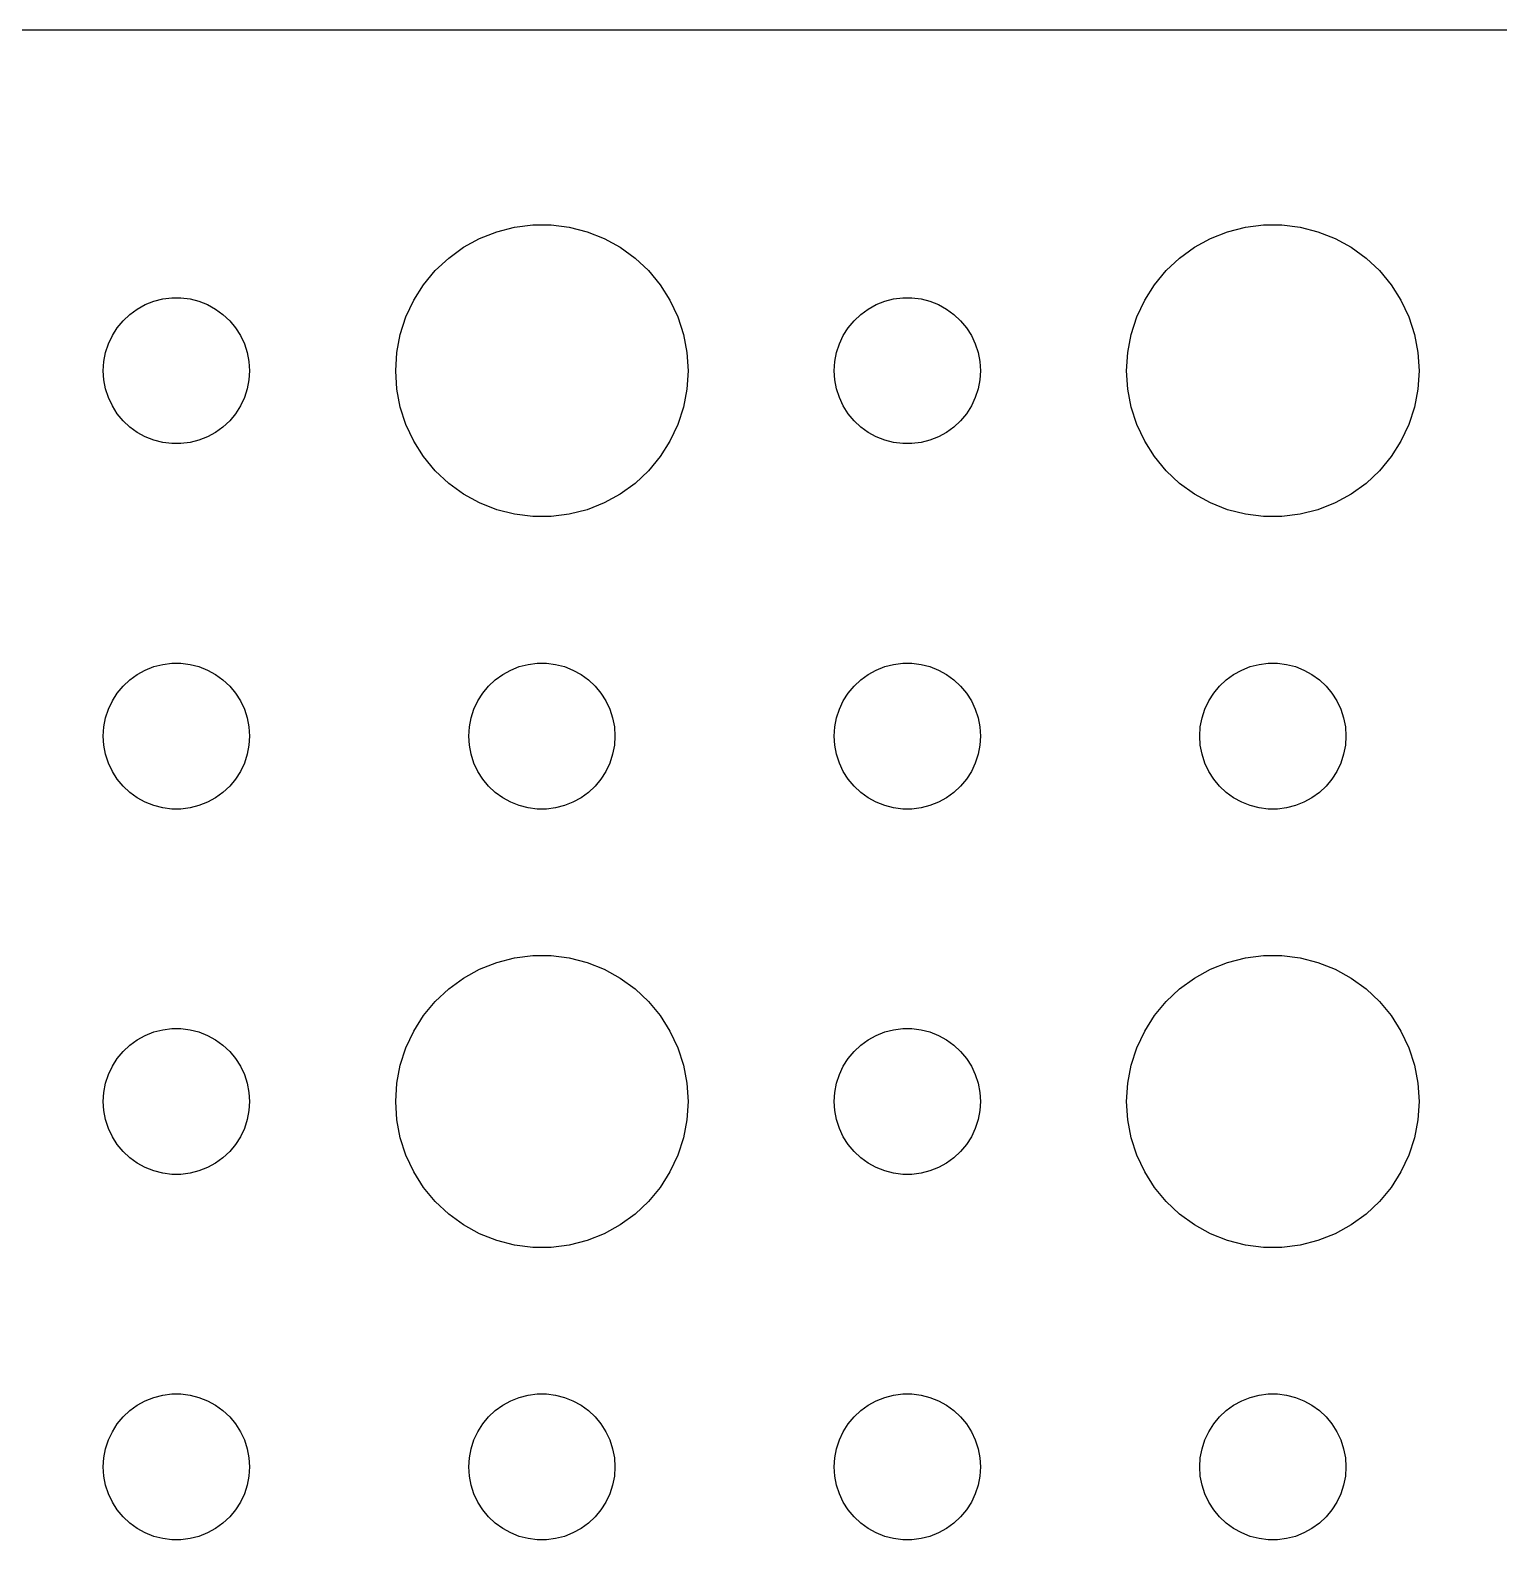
# Model space of a CAD drawing. Header units: metres. Extents: x -120 to 120, y -119 to 119.
# Drawn here: x -3 to 27.14, y 88.5 to 119.49 of the extents above; entities that cross this region are included whole.
import ezdxf

# ---------------------------------------------------------------- set-up
doc = ezdxf.new("R2010")
doc.units = ezdxf.units.M

msp = doc.modelspace()

# ---------------------------------------------------------------- linework, layer by layer
for p, q in [((114.814, 119.49), (-114.814, 119.49)), ((6.22266, 115.214), (6.57294, 115.353)), ((6.57294, 115.353), (6.93785, 115.447)), ((6.93785, 115.447), (7.31161, 115.494)), ((7.31161, 115.494), (7.68837, 115.494)), ((7.68837, 115.494), (8.06213, 115.447)), ((8.06213, 115.447), (8.42705, 115.353)), ((8.42705, 115.353), (8.77733, 115.214)), ((21.2227, 115.214), (21.5729, 115.353)), ((21.5729, 115.353), (21.9379, 115.447)), ((21.9379, 115.447), (22.3116, 115.494)), ((22.3116, 115.494), (22.6884, 115.494)), ((22.6884, 115.494), (23.0621, 115.447)), ((23.0621, 115.447), (23.427, 115.353)), ((23.427, 115.353), (23.7773, 115.214)), ((5.58772, 114.812), (5.89252, 115.033)), ((5.89252, 115.033), (6.22266, 115.214)), ((8.77733, 115.214), (9.10747, 115.033)), ((9.10747, 115.033), (9.41226, 114.812)), ((20.5877, 114.812), (20.8925, 115.033)), ((20.8925, 115.033), (21.2227, 115.214)), ((23.7773, 115.214), (24.1075, 115.033)), ((24.1075, 115.033), (24.4123, 114.812)), ((5.31308, 114.554), (5.58772, 114.812)), ((9.41226, 114.812), (9.6869, 114.554)), ((20.3131, 114.554), (20.5877, 114.812)), ((24.4123, 114.812), (24.6869, 114.554)), ((5.07294, 114.263), (5.31308, 114.554)), ((9.6869, 114.554), (9.92705, 114.263)), ((20.0729, 114.263), (20.3131, 114.554)), ((24.6869, 114.554), (24.927, 114.263)), ((4.87108, 113.945), (5.07294, 114.263)), ((9.92705, 114.263), (10.1289, 113.945)), ((19.8711, 113.945), (20.0729, 114.263)), ((24.927, 114.263), (25.1289, 113.945)), ((-0.95613, 113.656), (-0.80373, 113.766)), ((-0.80373, 113.766), (-0.63866, 113.857)), ((-0.63866, 113.857), (-0.46352, 113.927)), ((-0.46352, 113.927), (-0.28107, 113.973)), ((-0.28107, 113.973), (-0.09418, 113.997)), ((-0.09418, 113.997), (0.09418, 113.997)), ((0.09418, 113.997), (0.28107, 113.973)), ((0.28107, 113.973), (0.46352, 113.927)), ((0.46352, 113.927), (0.63866, 113.857)), ((0.63866, 113.857), (0.80373, 113.766)), ((0.80373, 113.766), (0.95613, 113.656)), ((4.71066, 113.604), (4.87108, 113.945)), ((10.1289, 113.945), (10.2893, 113.604)), ((14.0439, 113.656), (14.1963, 113.766)), ((14.1963, 113.766), (14.3613, 113.857)), ((14.3613, 113.857), (14.5365, 113.927)), ((14.5365, 113.927), (14.7189, 113.973)), ((14.7189, 113.973), (14.9058, 113.997)), ((14.9058, 113.997), (15.0942, 113.997)), ((15.0942, 113.997), (15.2811, 113.973)), ((15.2811, 113.973), (15.4635, 113.927)), ((15.4635, 113.927), (15.6387, 113.857)), ((15.6387, 113.857), (15.8037, 113.766)), ((15.8037, 113.766), (15.9561, 113.656)), ((19.7107, 113.604), (19.8711, 113.945)), ((25.1289, 113.945), (25.2893, 113.604)), ((-1.21352, 113.382), (-1.09344, 113.527)), ((-1.09344, 113.527), (-0.95613, 113.656)), ((0.95613, 113.656), (1.09344, 113.527)), ((1.09344, 113.527), (1.21352, 113.382)), ((4.59424, 113.246), (4.71066, 113.604)), ((10.2893, 113.604), (10.4057, 113.246)), ((13.7865, 113.382), (13.9065, 113.527)), ((13.9065, 113.527), (14.0439, 113.656)), ((15.9561, 113.656), (16.0934, 113.527)), ((16.0934, 113.527), (16.2135, 113.382)), ((19.5942, 113.246), (19.7107, 113.604)), ((25.2893, 113.604), (25.4057, 113.246)), ((-1.39465, 113.052), (-1.31445, 113.223)), ((-1.31445, 113.223), (-1.21352, 113.382)), ((1.21352, 113.382), (1.31445, 113.223)), ((1.31445, 113.223), (1.39465, 113.052)), ((4.52365, 112.876), (4.59424, 113.246)), ((10.4057, 113.246), (10.4763, 112.876)), ((13.6053, 113.052), (13.6855, 113.223)), ((13.6855, 113.223), (13.7865, 113.382)), ((16.2135, 113.382), (16.3145, 113.223)), ((16.3145, 113.223), (16.3947, 113.052)), ((19.5237, 112.876), (19.5942, 113.246)), ((25.4057, 113.246), (25.4763, 112.876)), ((-1.48816, 112.688), (-1.45287, 112.873)), ((-1.45287, 112.873), (-1.39465, 113.052)), ((1.39465, 113.052), (1.45287, 112.873)), ((1.45287, 112.873), (1.48816, 112.688)), ((4.5, 112.5), (4.52365, 112.876)), ((10.4763, 112.876), (10.5, 112.5)), ((13.5118, 112.688), (13.5471, 112.873)), ((13.5471, 112.873), (13.6053, 113.052)), ((16.3947, 113.052), (16.4529, 112.873)), ((16.4529, 112.873), (16.4882, 112.688)), ((19.5, 112.5), (19.5237, 112.876)), ((25.4763, 112.876), (25.5, 112.5)), ((-1.5, 112.5), (-1.48816, 112.688)), ((-1.48816, 112.312), (-1.5, 112.5)), ((1.48816, 112.688), (1.5, 112.5)), ((1.5, 112.5), (1.48816, 112.312)), ((4.52365, 112.124), (4.5, 112.5)), ((10.5, 112.5), (10.4763, 112.124)), ((13.5, 112.5), (13.5118, 112.688)), ((13.5118, 112.312), (13.5, 112.5)), ((16.4882, 112.688), (16.5, 112.5)), ((16.5, 112.5), (16.4882, 112.312)), ((19.5237, 112.124), (19.5, 112.5)), ((25.5, 112.5), (25.4763, 112.124)), ((-1.45287, 112.127), (-1.48816, 112.312)), ((1.48816, 112.312), (1.45287, 112.127)), ((13.5471, 112.127), (13.5118, 112.312)), ((16.4882, 112.312), (16.4529, 112.127)), ((-1.39465, 111.948), (-1.45287, 112.127)), ((-1.31445, 111.777), (-1.39465, 111.948)), ((1.39465, 111.948), (1.31445, 111.777)), ((1.45287, 112.127), (1.39465, 111.948)), ((4.59424, 111.754), (4.52365, 112.124)), ((10.4763, 112.124), (10.4057, 111.754)), ((13.6053, 111.948), (13.5471, 112.127)), ((13.6855, 111.777), (13.6053, 111.948)), ((16.3947, 111.948), (16.3145, 111.777)), ((16.4529, 112.127), (16.3947, 111.948)), ((19.5942, 111.754), (19.5237, 112.124)), ((25.4763, 112.124), (25.4057, 111.754)), ((-1.21352, 111.618), (-1.31445, 111.777)), ((-1.09344, 111.473), (-1.21352, 111.618)), ((1.21352, 111.618), (1.09344, 111.473)), ((1.31445, 111.777), (1.21352, 111.618)), ((4.71066, 111.396), (4.59424, 111.754)), ((10.4057, 111.754), (10.2893, 111.396)), ((13.7865, 111.618), (13.6855, 111.777)), ((13.9065, 111.473), (13.7865, 111.618)), ((16.2135, 111.618), (16.0934, 111.473)), ((16.3145, 111.777), (16.2135, 111.618)), ((19.7107, 111.396), (19.5942, 111.754)), ((25.4057, 111.754), (25.2893, 111.396)), ((-0.95613, 111.344), (-1.09344, 111.473)), ((-0.80373, 111.234), (-0.95613, 111.344)), ((0.95613, 111.344), (0.80373, 111.234)), ((1.09344, 111.473), (0.95613, 111.344)), ((4.87108, 111.055), (4.71066, 111.396)), ((10.2893, 111.396), (10.1289, 111.055)), ((14.0439, 111.344), (13.9065, 111.473)), ((14.1963, 111.234), (14.0439, 111.344)), ((15.9561, 111.344), (15.8037, 111.234)), ((16.0934, 111.473), (15.9561, 111.344)), ((19.8711, 111.055), (19.7107, 111.396)), ((25.2893, 111.396), (25.1289, 111.055)), ((-0.63866, 111.143), (-0.80373, 111.234)), ((-0.46352, 111.073), (-0.63866, 111.143)), ((-0.28107, 111.027), (-0.46352, 111.073)), ((-0.09418, 111.003), (-0.28107, 111.027)), ((0.09418, 111.003), (-0.09418, 111.003)), ((0.28107, 111.027), (0.09418, 111.003)), ((0.46352, 111.073), (0.28107, 111.027)), ((0.63866, 111.143), (0.46352, 111.073)), ((0.80373, 111.234), (0.63866, 111.143)), ((5.07294, 110.737), (4.87108, 111.055)), ((10.1289, 111.055), (9.92705, 110.737)), ((14.3613, 111.143), (14.1963, 111.234)), ((14.5365, 111.073), (14.3613, 111.143)), ((14.7189, 111.027), (14.5365, 111.073)), ((14.9058, 111.003), (14.7189, 111.027)), ((15.0942, 111.003), (14.9058, 111.003)), ((15.2811, 111.027), (15.0942, 111.003)), ((15.4635, 111.073), (15.2811, 111.027)), ((15.6387, 111.143), (15.4635, 111.073)), ((15.8037, 111.234), (15.6387, 111.143)), ((20.0729, 110.737), (19.8711, 111.055)), ((25.1289, 111.055), (24.927, 110.737)), ((5.31308, 110.446), (5.07294, 110.737)), ((9.92705, 110.737), (9.6869, 110.446)), ((20.3131, 110.446), (20.0729, 110.737)), ((24.927, 110.737), (24.6869, 110.446)), ((5.58772, 110.188), (5.31308, 110.446)), ((9.6869, 110.446), (9.41226, 110.188)), ((20.5877, 110.188), (20.3131, 110.446)), ((24.6869, 110.446), (24.4123, 110.188)), ((5.89252, 109.967), (5.58772, 110.188)), ((9.41226, 110.188), (9.10747, 109.967)), ((20.8925, 109.967), (20.5877, 110.188)), ((24.4123, 110.188), (24.1075, 109.967)), ((6.22266, 109.786), (5.89252, 109.967)), ((6.57294, 109.647), (6.22266, 109.786)), ((8.77733, 109.786), (8.42705, 109.647)), ((9.10747, 109.967), (8.77733, 109.786)), ((21.2227, 109.786), (20.8925, 109.967)), ((21.5729, 109.647), (21.2227, 109.786)), ((23.7773, 109.786), (23.427, 109.647)), ((24.1075, 109.967), (23.7773, 109.786)), ((6.93785, 109.553), (6.57294, 109.647)), ((7.31161, 109.506), (6.93785, 109.553)), ((7.68837, 109.506), (7.31161, 109.506)), ((8.06213, 109.553), (7.68837, 109.506)), ((8.42705, 109.647), (8.06213, 109.553)), ((21.9379, 109.553), (21.5729, 109.647)), ((22.3116, 109.506), (21.9379, 109.553)), ((22.6884, 109.506), (22.3116, 109.506)), ((23.0621, 109.553), (22.6884, 109.506)), ((23.427, 109.647), (23.0621, 109.553)), ((-0.80373, 106.266), (-0.63866, 106.357)), ((-0.63866, 106.357), (-0.46352, 106.427)), ((-0.46352, 106.427), (-0.28107, 106.473)), ((-0.28107, 106.473), (-0.09418, 106.497)), ((-0.09418, 106.497), (0.09418, 106.497)), ((0.09418, 106.497), (0.28107, 106.473)), ((0.28107, 106.473), (0.46352, 106.427)), ((0.46352, 106.427), (0.63866, 106.357)), ((0.63866, 106.357), (0.80373, 106.266)), ((6.69626, 106.266), (6.86133, 106.357)), ((6.86133, 106.357), (7.03647, 106.427)), ((7.03647, 106.427), (7.21892, 106.473)), ((7.21892, 106.473), (7.40581, 106.497)), ((7.40581, 106.497), (7.59418, 106.497)), ((7.59418, 106.497), (7.78107, 106.473)), ((7.78107, 106.473), (7.96352, 106.427)), ((7.96352, 106.427), (8.13866, 106.357)), ((8.13866, 106.357), (8.30373, 106.266)), ((14.1963, 106.266), (14.3613, 106.357)), ((14.3613, 106.357), (14.5365, 106.427)), ((14.5365, 106.427), (14.7189, 106.473)), ((14.7189, 106.473), (14.9058, 106.497)), ((14.9058, 106.497), (15.0942, 106.497)), ((15.0942, 106.497), (15.2811, 106.473)), ((15.2811, 106.473), (15.4635, 106.427)), ((15.4635, 106.427), (15.6387, 106.357)), ((15.6387, 106.357), (15.8037, 106.266)), ((21.6963, 106.266), (21.8613, 106.357)), ((21.8613, 106.357), (22.0365, 106.427)), ((22.0365, 106.427), (22.2189, 106.473)), ((22.2189, 106.473), (22.4058, 106.497)), ((22.4058, 106.497), (22.5942, 106.497)), ((22.5942, 106.497), (22.7811, 106.473)), ((22.7811, 106.473), (22.9635, 106.427)), ((22.9635, 106.427), (23.1387, 106.357)), ((23.1387, 106.357), (23.3037, 106.266)), ((-1.21352, 105.882), (-1.09344, 106.027)), ((-1.09344, 106.027), (-0.95613, 106.156)), ((-0.95613, 106.156), (-0.80373, 106.266)), ((0.80373, 106.266), (0.95613, 106.156)), ((0.95613, 106.156), (1.09344, 106.027)), ((1.09344, 106.027), (1.21352, 105.882)), ((6.28647, 105.882), (6.40654, 106.027)), ((6.40654, 106.027), (6.54385, 106.156)), ((6.54385, 106.156), (6.69626, 106.266)), ((8.30373, 106.266), (8.45613, 106.156)), ((8.45613, 106.156), (8.59344, 106.027)), ((8.59344, 106.027), (8.71352, 105.882)), ((13.7865, 105.882), (13.9065, 106.027)), ((13.9065, 106.027), (14.0439, 106.156)), ((14.0439, 106.156), (14.1963, 106.266)), ((15.8037, 106.266), (15.9561, 106.156)), ((15.9561, 106.156), (16.0934, 106.027)), ((16.0934, 106.027), (16.2135, 105.882)), ((21.2865, 105.882), (21.4065, 106.027)), ((21.4065, 106.027), (21.5439, 106.156)), ((21.5439, 106.156), (21.6963, 106.266)), ((23.3037, 106.266), (23.4561, 106.156)), ((23.4561, 106.156), (23.5934, 106.027)), ((23.5934, 106.027), (23.7135, 105.882)), ((-1.39465, 105.552), (-1.31445, 105.723)), ((-1.31445, 105.723), (-1.21352, 105.882)), ((1.21352, 105.882), (1.31445, 105.723)), ((1.31445, 105.723), (1.39465, 105.552)), ((6.10533, 105.552), (6.18553, 105.723)), ((6.18553, 105.723), (6.28647, 105.882)), ((8.71352, 105.882), (8.81445, 105.723)), ((8.81445, 105.723), (8.89465, 105.552)), ((13.6053, 105.552), (13.6855, 105.723)), ((13.6855, 105.723), (13.7865, 105.882)), ((16.2135, 105.882), (16.3145, 105.723)), ((16.3145, 105.723), (16.3947, 105.552)), ((21.1053, 105.552), (21.1855, 105.723)), ((21.1855, 105.723), (21.2865, 105.882)), ((23.7135, 105.882), (23.8145, 105.723)), ((23.8145, 105.723), (23.8947, 105.552)), ((-1.48816, 105.188), (-1.45287, 105.373)), ((-1.45287, 105.373), (-1.39465, 105.552)), ((1.39465, 105.552), (1.45287, 105.373)), ((1.45287, 105.373), (1.48816, 105.188)), ((6.01183, 105.188), (6.04712, 105.373)), ((6.04712, 105.373), (6.10533, 105.552)), ((8.89465, 105.552), (8.95287, 105.373)), ((8.95287, 105.373), (8.98816, 105.188)), ((13.5118, 105.188), (13.5471, 105.373)), ((13.5471, 105.373), (13.6053, 105.552)), ((16.3947, 105.552), (16.4529, 105.373)), ((16.4529, 105.373), (16.4882, 105.188)), ((21.0118, 105.188), (21.0471, 105.373)), ((21.0471, 105.373), (21.1053, 105.552)), ((23.8947, 105.552), (23.9529, 105.373)), ((23.9529, 105.373), (23.9882, 105.188)), ((-1.5, 105), (-1.48816, 105.188)), ((1.48816, 105.188), (1.5, 105)), ((6, 105), (6.01183, 105.188)), ((8.98816, 105.188), (9, 105)), ((13.5, 105), (13.5118, 105.188)), ((16.4882, 105.188), (16.5, 105)), ((21, 105), (21.0118, 105.188)), ((23.9882, 105.188), (24, 105)), ((-1.48816, 104.812), (-1.5, 105)), ((-1.45287, 104.627), (-1.48816, 104.812)), ((1.48816, 104.812), (1.45287, 104.627)), ((1.5, 105), (1.48816, 104.812)), ((6.01183, 104.812), (6, 105)), ((6.04712, 104.627), (6.01183, 104.812)), ((8.98816, 104.812), (8.95287, 104.627)), ((9, 105), (8.98816, 104.812)), ((13.5118, 104.812), (13.5, 105)), ((13.5471, 104.627), (13.5118, 104.812)), ((16.4882, 104.812), (16.4529, 104.627)), ((16.5, 105), (16.4882, 104.812)), ((21.0118, 104.812), (21, 105)), ((21.0471, 104.627), (21.0118, 104.812)), ((23.9882, 104.812), (23.9529, 104.627)), ((24, 105), (23.9882, 104.812)), ((-1.39465, 104.448), (-1.45287, 104.627)), ((-1.31445, 104.277), (-1.39465, 104.448)), ((1.39465, 104.448), (1.31445, 104.277)), ((1.45287, 104.627), (1.39465, 104.448)), ((6.10533, 104.448), (6.04712, 104.627)), ((6.18553, 104.277), (6.10533, 104.448)), ((8.89465, 104.448), (8.81445, 104.277)), ((8.95287, 104.627), (8.89465, 104.448)), ((13.6053, 104.448), (13.5471, 104.627)), ((13.6855, 104.277), (13.6053, 104.448)), ((16.3947, 104.448), (16.3145, 104.277)), ((16.4529, 104.627), (16.3947, 104.448)), ((21.1053, 104.448), (21.0471, 104.627)), ((21.1855, 104.277), (21.1053, 104.448)), ((23.8947, 104.448), (23.8145, 104.277)), ((23.9529, 104.627), (23.8947, 104.448)), ((-1.21352, 104.118), (-1.31445, 104.277)), ((-1.09344, 103.973), (-1.21352, 104.118)), ((1.21352, 104.118), (1.09344, 103.973)), ((1.31445, 104.277), (1.21352, 104.118)), ((6.28647, 104.118), (6.18553, 104.277)), ((6.40654, 103.973), (6.28647, 104.118)), ((8.71352, 104.118), (8.59344, 103.973)), ((8.81445, 104.277), (8.71352, 104.118)), ((13.7865, 104.118), (13.6855, 104.277)), ((13.9065, 103.973), (13.7865, 104.118)), ((16.2135, 104.118), (16.0934, 103.973)), ((16.3145, 104.277), (16.2135, 104.118)), ((21.2865, 104.118), (21.1855, 104.277)), ((21.4065, 103.973), (21.2865, 104.118)), ((23.7135, 104.118), (23.5934, 103.973)), ((23.8145, 104.277), (23.7135, 104.118)), ((-0.95613, 103.844), (-1.09344, 103.973)), ((-0.80373, 103.734), (-0.95613, 103.844)), ((0.95613, 103.844), (0.80373, 103.734)), ((1.09344, 103.973), (0.95613, 103.844)), ((6.54385, 103.844), (6.40654, 103.973)), ((6.69626, 103.734), (6.54385, 103.844)), ((8.45613, 103.844), (8.30373, 103.734)), ((8.59344, 103.973), (8.45613, 103.844)), ((14.0439, 103.844), (13.9065, 103.973)), ((14.1963, 103.734), (14.0439, 103.844)), ((15.9561, 103.844), (15.8037, 103.734)), ((16.0934, 103.973), (15.9561, 103.844)), ((21.5439, 103.844), (21.4065, 103.973)), ((21.6963, 103.734), (21.5439, 103.844)), ((23.4561, 103.844), (23.3037, 103.734)), ((23.5934, 103.973), (23.4561, 103.844)), ((-0.63866, 103.643), (-0.80373, 103.734)), ((-0.46352, 103.573), (-0.63866, 103.643)), ((-0.28107, 103.527), (-0.46352, 103.573)), ((-0.09418, 103.503), (-0.28107, 103.527)), ((0.09418, 103.503), (-0.09418, 103.503)), ((0.28107, 103.527), (0.09418, 103.503)), ((0.46352, 103.573), (0.28107, 103.527)), ((0.63866, 103.643), (0.46352, 103.573)), ((0.80373, 103.734), (0.63866, 103.643)), ((6.86133, 103.643), (6.69626, 103.734)), ((7.03647, 103.573), (6.86133, 103.643)), ((7.21892, 103.527), (7.03647, 103.573)), ((7.40581, 103.503), (7.21892, 103.527)), ((7.59418, 103.503), (7.40581, 103.503)), ((7.78107, 103.527), (7.59418, 103.503)), ((7.96352, 103.573), (7.78107, 103.527)), ((8.13866, 103.643), (7.96352, 103.573)), ((8.30373, 103.734), (8.13866, 103.643)), ((14.3613, 103.643), (14.1963, 103.734)), ((14.5365, 103.573), (14.3613, 103.643)), ((14.7189, 103.527), (14.5365, 103.573)), ((14.9058, 103.503), (14.7189, 103.527)), ((15.0942, 103.503), (14.9058, 103.503)), ((15.2811, 103.527), (15.0942, 103.503)), ((15.4635, 103.573), (15.2811, 103.527)), ((15.6387, 103.643), (15.4635, 103.573)), ((15.8037, 103.734), (15.6387, 103.643)), ((21.8613, 103.643), (21.6963, 103.734)), ((22.0365, 103.573), (21.8613, 103.643)), ((22.2189, 103.527), (22.0365, 103.573)), ((22.4058, 103.503), (22.2189, 103.527)), ((22.5942, 103.503), (22.4058, 103.503)), ((22.7811, 103.527), (22.5942, 103.503)), ((22.9635, 103.573), (22.7811, 103.527)), ((23.1387, 103.643), (22.9635, 103.573)), ((23.3037, 103.734), (23.1387, 103.643)), ((6.57294, 100.353), (6.93785, 100.447)), ((6.93785, 100.447), (7.31161, 100.494)), ((7.31161, 100.494), (7.68837, 100.494)), ((7.68837, 100.494), (8.06213, 100.447)), ((8.06213, 100.447), (8.42705, 100.353)), ((21.5729, 100.353), (21.9379, 100.447)), ((21.9379, 100.447), (22.3116, 100.494)), ((22.3116, 100.494), (22.6884, 100.494)), ((22.6884, 100.494), (23.0621, 100.447)), ((23.0621, 100.447), (23.427, 100.353)), ((5.89252, 100.033), (6.22266, 100.214)), ((6.22266, 100.214), (6.57294, 100.353)), ((8.42705, 100.353), (8.77733, 100.214)), ((8.77733, 100.214), (9.10747, 100.033)), ((20.8925, 100.033), (21.2227, 100.214)), ((21.2227, 100.214), (21.5729, 100.353)), ((23.427, 100.353), (23.7773, 100.214)), ((23.7773, 100.214), (24.1075, 100.033)), ((5.31308, 99.5536), (5.58772, 99.8115)), ((5.58772, 99.8115), (5.89252, 100.033)), ((9.10747, 100.033), (9.41226, 99.8115)), ((9.41226, 99.8115), (9.6869, 99.5536)), ((20.3131, 99.5536), (20.5877, 99.8115)), ((20.5877, 99.8115), (20.8925, 100.033)), ((24.1075, 100.033), (24.4123, 99.8115)), ((24.4123, 99.8115), (24.6869, 99.5536)), ((5.07294, 99.2634), (5.31308, 99.5536)), ((9.6869, 99.5536), (9.92705, 99.2634)), ((20.0729, 99.2634), (20.3131, 99.5536)), ((24.6869, 99.5536), (24.927, 99.2634)), ((4.87108, 98.9453), (5.07294, 99.2634)), ((9.92705, 99.2634), (10.1289, 98.9453)), ((19.8711, 98.9453), (20.0729, 99.2634)), ((24.927, 99.2634), (25.1289, 98.9453)), ((-0.80373, 98.7665), (-0.63866, 98.8572)), ((-0.63866, 98.8572), (-0.46352, 98.9266)), ((-0.46352, 98.9266), (-0.28107, 98.9734)), ((-0.28107, 98.9734), (-0.09418, 98.997)), ((-0.09418, 98.997), (0.09418, 98.997)), ((0.09418, 98.997), (0.28107, 98.9734)), ((0.28107, 98.9734), (0.46352, 98.9266)), ((0.46352, 98.9266), (0.63866, 98.8572)), ((0.63866, 98.8572), (0.80373, 98.7665)), ((4.71066, 98.6044), (4.87108, 98.9453)), ((10.1289, 98.9453), (10.2893, 98.6044)), ((14.1963, 98.7665), (14.3613, 98.8572)), ((14.3613, 98.8572), (14.5365, 98.9266)), ((14.5365, 98.9266), (14.7189, 98.9734)), ((14.7189, 98.9734), (14.9058, 98.997)), ((14.9058, 98.997), (15.0942, 98.997)), ((15.0942, 98.997), (15.2811, 98.9734)), ((15.2811, 98.9734), (15.4635, 98.9266)), ((15.4635, 98.9266), (15.6387, 98.8572)), ((15.6387, 98.8572), (15.8037, 98.7665)), ((19.7107, 98.6044), (19.8711, 98.9453)), ((25.1289, 98.9453), (25.2893, 98.6044)), ((-1.09344, 98.5268), (-0.95613, 98.6558)), ((-0.95613, 98.6558), (-0.80373, 98.7665)), ((0.80373, 98.7665), (0.95613, 98.6558)), ((0.95613, 98.6558), (1.09344, 98.5268)), ((4.59424, 98.2461), (4.71066, 98.6044)), ((10.2893, 98.6044), (10.4057, 98.2461)), ((13.9065, 98.5268), (14.0439, 98.6558)), ((14.0439, 98.6558), (14.1963, 98.7665)), ((15.8037, 98.7665), (15.9561, 98.6558)), ((15.9561, 98.6558), (16.0934, 98.5268)), ((19.5942, 98.2461), (19.7107, 98.6044)), ((25.2893, 98.6044), (25.4057, 98.2461)), ((-1.31445, 98.2226), (-1.21352, 98.3817)), ((-1.21352, 98.3817), (-1.09344, 98.5268)), ((1.09344, 98.5268), (1.21352, 98.3817)), ((1.21352, 98.3817), (1.31445, 98.2226)), ((4.52365, 97.876), (4.59424, 98.2461)), ((10.4057, 98.2461), (10.4763, 97.876)), ((13.6855, 98.2226), (13.7865, 98.3817)), ((13.7865, 98.3817), (13.9065, 98.5268)), ((16.0934, 98.5268), (16.2135, 98.3817)), ((16.2135, 98.3817), (16.3145, 98.2226)), ((19.5237, 97.876), (19.5942, 98.2461)), ((25.4057, 98.2461), (25.4763, 97.876)), ((-1.45287, 97.873), (-1.39465, 98.0522)), ((-1.39465, 98.0522), (-1.31445, 98.2226)), ((1.31445, 98.2226), (1.39465, 98.0522)), ((1.39465, 98.0522), (1.45287, 97.873)), ((13.5471, 97.873), (13.6053, 98.0522)), ((13.6053, 98.0522), (13.6855, 98.2226)), ((16.3145, 98.2226), (16.3947, 98.0522)), ((16.3947, 98.0522), (16.4529, 97.873)), ((-1.5, 97.5), (-1.48816, 97.688)), ((-1.48816, 97.688), (-1.45287, 97.873)), ((1.45287, 97.873), (1.48816, 97.688)), ((1.48816, 97.688), (1.5, 97.5)), ((4.5, 97.5), (4.52365, 97.876)), ((10.4763, 97.876), (10.5, 97.5)), ((13.5, 97.5), (13.5118, 97.688)), ((13.5118, 97.688), (13.5471, 97.873)), ((16.4529, 97.873), (16.4882, 97.688)), ((16.4882, 97.688), (16.5, 97.5)), ((19.5, 97.5), (19.5237, 97.876)), ((25.4763, 97.876), (25.5, 97.5)), ((-1.48816, 97.312), (-1.5, 97.5)), ((-1.45287, 97.127), (-1.48816, 97.312)), ((1.48816, 97.312), (1.45287, 97.127)), ((1.5, 97.5), (1.48816, 97.312)), ((4.52365, 97.124), (4.5, 97.5)), ((10.5, 97.5), (10.4763, 97.124)), ((13.5118, 97.312), (13.5, 97.5)), ((13.5471, 97.127), (13.5118, 97.312)), ((16.4882, 97.312), (16.4529, 97.127)), ((16.5, 97.5), (16.4882, 97.312)), ((19.5237, 97.124), (19.5, 97.5)), ((25.5, 97.5), (25.4763, 97.124)), ((-1.39465, 96.9478), (-1.45287, 97.127)), ((1.45287, 97.127), (1.39465, 96.9478)), ((4.59424, 96.7539), (4.52365, 97.124)), ((10.4763, 97.124), (10.4057, 96.7539)), ((13.6053, 96.9478), (13.5471, 97.127)), ((16.4529, 97.127), (16.3947, 96.9478)), ((19.5942, 96.7539), (19.5237, 97.124)), ((25.4763, 97.124), (25.4057, 96.7539)), ((-1.31445, 96.7774), (-1.39465, 96.9478)), ((-1.21352, 96.6183), (-1.31445, 96.7774)), ((1.31445, 96.7774), (1.21352, 96.6183)), ((1.39465, 96.9478), (1.31445, 96.7774)), ((4.71066, 96.3956), (4.59424, 96.7539)), ((10.4057, 96.7539), (10.2893, 96.3956)), ((13.6855, 96.7774), (13.6053, 96.9478)), ((13.7865, 96.6183), (13.6855, 96.7774)), ((16.3145, 96.7774), (16.2135, 96.6183)), ((16.3947, 96.9478), (16.3145, 96.7774)), ((19.7107, 96.3956), (19.5942, 96.7539)), ((25.4057, 96.7539), (25.2893, 96.3956)), ((-1.09344, 96.4732), (-1.21352, 96.6183)), ((-0.95613, 96.3442), (-1.09344, 96.4732)), ((1.09344, 96.4732), (0.95613, 96.3442)), ((1.21352, 96.6183), (1.09344, 96.4732)), ((4.87108, 96.0547), (4.71066, 96.3956)), ((10.2893, 96.3956), (10.1289, 96.0547)), ((13.9065, 96.4732), (13.7865, 96.6183)), ((14.0439, 96.3442), (13.9065, 96.4732)), ((16.0934, 96.4732), (15.9561, 96.3442)), ((16.2135, 96.6183), (16.0934, 96.4732)), ((19.8711, 96.0547), (19.7107, 96.3956)), ((25.2893, 96.3956), (25.1289, 96.0547)), ((-0.80373, 96.2335), (-0.95613, 96.3442)), ((-0.63866, 96.1428), (-0.80373, 96.2335)), ((-0.46352, 96.0734), (-0.63866, 96.1428)), ((-0.28107, 96.0266), (-0.46352, 96.0734)), ((0.46352, 96.0734), (0.28107, 96.0266)), ((0.63866, 96.1428), (0.46352, 96.0734)), ((0.80373, 96.2335), (0.63866, 96.1428)), ((0.95613, 96.3442), (0.80373, 96.2335)), ((14.1963, 96.2335), (14.0439, 96.3442)), ((14.3613, 96.1428), (14.1963, 96.2335)), ((14.5365, 96.0734), (14.3613, 96.1428)), ((14.7189, 96.0266), (14.5365, 96.0734)), ((15.4635, 96.0734), (15.2811, 96.0266)), ((15.6387, 96.1428), (15.4635, 96.0734)), ((15.8037, 96.2335), (15.6387, 96.1428)), ((15.9561, 96.3442), (15.8037, 96.2335)), ((-0.09418, 96.003), (-0.28107, 96.0266)), ((0.09418, 96.003), (-0.09418, 96.003)), ((0.28107, 96.0266), (0.09418, 96.003)), ((5.07294, 95.7366), (4.87108, 96.0547)), ((10.1289, 96.0547), (9.92705, 95.7366)), ((14.9058, 96.003), (14.7189, 96.0266)), ((15.0942, 96.003), (14.9058, 96.003)), ((15.2811, 96.0266), (15.0942, 96.003)), ((20.0729, 95.7366), (19.8711, 96.0547)), ((25.1289, 96.0547), (24.927, 95.7366)), ((5.31308, 95.4464), (5.07294, 95.7366)), ((5.58772, 95.1885), (5.31308, 95.4464)), ((9.6869, 95.4464), (9.41226, 95.1885)), ((9.92705, 95.7366), (9.6869, 95.4464)), ((20.3131, 95.4464), (20.0729, 95.7366)), ((20.5877, 95.1885), (20.3131, 95.4464)), ((24.6869, 95.4464), (24.4123, 95.1885)), ((24.927, 95.7366), (24.6869, 95.4464)), ((5.89252, 94.967), (5.58772, 95.1885)), ((9.41226, 95.1885), (9.10747, 94.967)), ((20.8925, 94.967), (20.5877, 95.1885)), ((24.4123, 95.1885), (24.1075, 94.967)), ((6.22266, 94.7855), (5.89252, 94.967)), ((9.10747, 94.967), (8.77733, 94.7855)), ((21.2227, 94.7855), (20.8925, 94.967)), ((24.1075, 94.967), (23.7773, 94.7855)), ((6.57294, 94.6468), (6.22266, 94.7855)), ((6.93785, 94.5531), (6.57294, 94.6468)), ((7.31161, 94.5059), (6.93785, 94.5531)), ((8.06213, 94.5531), (7.68837, 94.5059)), ((8.42705, 94.6468), (8.06213, 94.5531)), ((8.77733, 94.7855), (8.42705, 94.6468)), ((21.5729, 94.6468), (21.2227, 94.7855)), ((21.9379, 94.5531), (21.5729, 94.6468)), ((22.3116, 94.5059), (21.9379, 94.5531)), ((23.0621, 94.5531), (22.6884, 94.5059)), ((23.427, 94.6468), (23.0621, 94.5531)), ((23.7773, 94.7855), (23.427, 94.6468)), ((7.68837, 94.5059), (7.31161, 94.5059)), ((22.6884, 94.5059), (22.3116, 94.5059)), ((-0.63866, 91.3572), (-0.46352, 91.4266)), ((-0.46352, 91.4266), (-0.28107, 91.4734)), ((-0.28107, 91.4734), (-0.09418, 91.497)), ((-0.09418, 91.497), (0.09418, 91.497)), ((0.09418, 91.497), (0.28107, 91.4734)), ((0.28107, 91.4734), (0.46352, 91.4266)), ((0.46352, 91.4266), (0.63866, 91.3572)), ((6.86133, 91.3572), (7.03647, 91.4266)), ((7.03647, 91.4266), (7.21892, 91.4734)), ((7.21892, 91.4734), (7.40581, 91.497)), ((7.40581, 91.497), (7.59418, 91.497)), ((7.59418, 91.497), (7.78107, 91.4734)), ((7.78107, 91.4734), (7.96352, 91.4266)), ((7.96352, 91.4266), (8.13866, 91.3572)), ((14.3613, 91.3572), (14.5365, 91.4266)), ((14.5365, 91.4266), (14.7189, 91.4734)), ((14.7189, 91.4734), (14.9058, 91.497)), ((14.9058, 91.497), (15.0942, 91.497)), ((15.0942, 91.497), (15.2811, 91.4734)), ((15.2811, 91.4734), (15.4635, 91.4266)), ((15.4635, 91.4266), (15.6387, 91.3572)), ((21.8613, 91.3572), (22.0365, 91.4266)), ((22.0365, 91.4266), (22.2189, 91.4734)), ((22.2189, 91.4734), (22.4058, 91.497)), ((22.4058, 91.497), (22.5942, 91.497)), ((22.5942, 91.497), (22.7811, 91.4734)), ((22.7811, 91.4734), (22.9635, 91.4266)), ((22.9635, 91.4266), (23.1387, 91.3572)), ((-1.09344, 91.0268), (-0.95613, 91.1558)), ((-0.95613, 91.1558), (-0.80373, 91.2665)), ((-0.80373, 91.2665), (-0.63866, 91.3572)), ((0.63866, 91.3572), (0.80373, 91.2665)), ((0.80373, 91.2665), (0.95613, 91.1558)), ((0.95613, 91.1558), (1.09344, 91.0268)), ((6.40654, 91.0268), (6.54385, 91.1558)), ((6.54385, 91.1558), (6.69626, 91.2665)), ((6.69626, 91.2665), (6.86133, 91.3572)), ((8.13866, 91.3572), (8.30373, 91.2665)), ((8.30373, 91.2665), (8.45613, 91.1558)), ((8.45613, 91.1558), (8.59344, 91.0268)), ((13.9065, 91.0268), (14.0439, 91.1558)), ((14.0439, 91.1558), (14.1963, 91.2665)), ((14.1963, 91.2665), (14.3613, 91.3572)), ((15.6387, 91.3572), (15.8037, 91.2665)), ((15.8037, 91.2665), (15.9561, 91.1558)), ((15.9561, 91.1558), (16.0934, 91.0268)), ((21.4065, 91.0268), (21.5439, 91.1558)), ((21.5439, 91.1558), (21.6963, 91.2665)), ((21.6963, 91.2665), (21.8613, 91.3572)), ((23.1387, 91.3572), (23.3037, 91.2665)), ((23.3037, 91.2665), (23.4561, 91.1558)), ((23.4561, 91.1558), (23.5934, 91.0268)), ((-1.31445, 90.7226), (-1.21352, 90.8817)), ((-1.21352, 90.8817), (-1.09344, 91.0268)), ((1.09344, 91.0268), (1.21352, 90.8817)), ((1.21352, 90.8817), (1.31445, 90.7226)), ((6.18553, 90.7226), (6.28647, 90.8817)), ((6.28647, 90.8817), (6.40654, 91.0268)), ((8.59344, 91.0268), (8.71352, 90.8817)), ((8.71352, 90.8817), (8.81445, 90.7226)), ((13.6855, 90.7226), (13.7865, 90.8817)), ((13.7865, 90.8817), (13.9065, 91.0268)), ((16.0934, 91.0268), (16.2135, 90.8817)), ((16.2135, 90.8817), (16.3145, 90.7226)), ((21.1855, 90.7226), (21.2865, 90.8817)), ((21.2865, 90.8817), (21.4065, 91.0268)), ((23.5934, 91.0268), (23.7135, 90.8817)), ((23.7135, 90.8817), (23.8145, 90.7226)), ((-1.45287, 90.373), (-1.39465, 90.5522)), ((-1.39465, 90.5522), (-1.31445, 90.7226)), ((1.31445, 90.7226), (1.39465, 90.5522)), ((1.39465, 90.5522), (1.45287, 90.373)), ((6.04712, 90.373), (6.10533, 90.5522)), ((6.10533, 90.5522), (6.18553, 90.7226)), ((8.81445, 90.7226), (8.89465, 90.5522)), ((8.89465, 90.5522), (8.95287, 90.373)), ((13.5471, 90.373), (13.6053, 90.5522)), ((13.6053, 90.5522), (13.6855, 90.7226)), ((16.3145, 90.7226), (16.3947, 90.5522)), ((16.3947, 90.5522), (16.4529, 90.373)), ((21.0471, 90.373), (21.1053, 90.5522)), ((21.1053, 90.5522), (21.1855, 90.7226)), ((23.8145, 90.7226), (23.8947, 90.5522)), ((23.8947, 90.5522), (23.9529, 90.373)), ((-1.5, 90), (-1.48816, 90.188)), ((-1.48816, 90.188), (-1.45287, 90.373)), ((1.45287, 90.373), (1.48816, 90.188)), ((1.48816, 90.188), (1.5, 90)), ((6, 90), (6.01183, 90.188)), ((6.01183, 90.188), (6.04712, 90.373)), ((8.95287, 90.373), (8.98816, 90.188)), ((8.98816, 90.188), (9, 90)), ((13.5, 90), (13.5118, 90.188)), ((13.5118, 90.188), (13.5471, 90.373)), ((16.4529, 90.373), (16.4882, 90.188)), ((16.4882, 90.188), (16.5, 90)), ((21, 90), (21.0118, 90.188)), ((21.0118, 90.188), (21.0471, 90.373)), ((23.9529, 90.373), (23.9882, 90.188)), ((23.9882, 90.188), (24, 90)), ((-1.48816, 89.812), (-1.5, 90)), ((1.5, 90), (1.48816, 89.812)), ((6.01183, 89.812), (6, 90)), ((9, 90), (8.98816, 89.812)), ((13.5118, 89.812), (13.5, 90)), ((16.5, 90), (16.4882, 89.812)), ((21.0118, 89.812), (21, 90)), ((24, 90), (23.9882, 89.812)), ((-1.45287, 89.627), (-1.48816, 89.812)), ((-1.39465, 89.4478), (-1.45287, 89.627)), ((1.45287, 89.627), (1.39465, 89.4478)), ((1.48816, 89.812), (1.45287, 89.627)), ((6.04712, 89.627), (6.01183, 89.812)), ((6.10533, 89.4478), (6.04712, 89.627)), ((8.95287, 89.627), (8.89465, 89.4478)), ((8.98816, 89.812), (8.95287, 89.627)), ((13.5471, 89.627), (13.5118, 89.812)), ((13.6053, 89.4478), (13.5471, 89.627)), ((16.4529, 89.627), (16.3947, 89.4478)), ((16.4882, 89.812), (16.4529, 89.627)), ((21.0471, 89.627), (21.0118, 89.812)), ((21.1053, 89.4478), (21.0471, 89.627)), ((23.9529, 89.627), (23.8947, 89.4478)), ((23.9882, 89.812), (23.9529, 89.627)), ((-1.31445, 89.2774), (-1.39465, 89.4478)), ((-1.21352, 89.1183), (-1.31445, 89.2774)), ((1.31445, 89.2774), (1.21352, 89.1183)), ((1.39465, 89.4478), (1.31445, 89.2774)), ((6.18553, 89.2774), (6.10533, 89.4478)), ((6.28647, 89.1183), (6.18553, 89.2774)), ((8.81445, 89.2774), (8.71352, 89.1183)), ((8.89465, 89.4478), (8.81445, 89.2774)), ((13.6855, 89.2774), (13.6053, 89.4478)), ((13.7865, 89.1183), (13.6855, 89.2774)), ((16.3145, 89.2774), (16.2135, 89.1183)), ((16.3947, 89.4478), (16.3145, 89.2774)), ((21.1855, 89.2774), (21.1053, 89.4478)), ((21.2865, 89.1183), (21.1855, 89.2774)), ((23.8145, 89.2774), (23.7135, 89.1183)), ((23.8947, 89.4478), (23.8145, 89.2774)), ((-1.09344, 88.9732), (-1.21352, 89.1183)), ((-0.95613, 88.8442), (-1.09344, 88.9732)), ((1.09344, 88.9732), (0.95613, 88.8442)), ((1.21352, 89.1183), (1.09344, 88.9732)), ((6.40654, 88.9732), (6.28647, 89.1183)), ((6.54385, 88.8442), (6.40654, 88.9732)), ((8.59344, 88.9732), (8.45613, 88.8442)), ((8.71352, 89.1183), (8.59344, 88.9732)), ((13.9065, 88.9732), (13.7865, 89.1183)), ((14.0439, 88.8442), (13.9065, 88.9732)), ((16.0934, 88.9732), (15.9561, 88.8442)), ((16.2135, 89.1183), (16.0934, 88.9732)), ((21.4065, 88.9732), (21.2865, 89.1183)), ((21.5439, 88.8442), (21.4065, 88.9732)), ((23.5934, 88.9732), (23.4561, 88.8442)), ((23.7135, 89.1183), (23.5934, 88.9732)), ((-0.80373, 88.7335), (-0.95613, 88.8442)), ((-0.63866, 88.6428), (-0.80373, 88.7335)), ((-0.46352, 88.5734), (-0.63866, 88.6428)), ((0.63866, 88.6428), (0.46352, 88.5734)), ((0.80373, 88.7335), (0.63866, 88.6428)), ((0.95613, 88.8442), (0.80373, 88.7335)), ((6.69626, 88.7335), (6.54385, 88.8442)), ((6.86133, 88.6428), (6.69626, 88.7335)), ((7.03647, 88.5734), (6.86133, 88.6428)), ((8.13866, 88.6428), (7.96352, 88.5734)), ((8.30373, 88.7335), (8.13866, 88.6428)), ((8.45613, 88.8442), (8.30373, 88.7335)), ((14.1963, 88.7335), (14.0439, 88.8442)), ((14.3613, 88.6428), (14.1963, 88.7335)), ((14.5365, 88.5734), (14.3613, 88.6428)), ((15.6387, 88.6428), (15.4635, 88.5734)), ((15.8037, 88.7335), (15.6387, 88.6428)), ((15.9561, 88.8442), (15.8037, 88.7335)), ((21.6963, 88.7335), (21.5439, 88.8442)), ((21.8613, 88.6428), (21.6963, 88.7335)), ((22.0365, 88.5734), (21.8613, 88.6428)), ((23.1387, 88.6428), (22.9635, 88.5734)), ((23.3037, 88.7335), (23.1387, 88.6428)), ((23.4561, 88.8442), (23.3037, 88.7335)), ((-0.28107, 88.5266), (-0.46352, 88.5734)), ((-0.09418, 88.503), (-0.28107, 88.5266)), ((0.09418, 88.503), (-0.09418, 88.503)), ((0.28107, 88.5266), (0.09418, 88.503)), ((0.46352, 88.5734), (0.28107, 88.5266)), ((7.21892, 88.5266), (7.03647, 88.5734)), ((7.40581, 88.503), (7.21892, 88.5266)), ((7.59418, 88.503), (7.40581, 88.503)), ((7.78107, 88.5266), (7.59418, 88.503)), ((7.96352, 88.5734), (7.78107, 88.5266)), ((14.7189, 88.5266), (14.5365, 88.5734)), ((14.9058, 88.503), (14.7189, 88.5266)), ((15.0942, 88.503), (14.9058, 88.503)), ((15.2811, 88.5266), (15.0942, 88.503)), ((15.4635, 88.5734), (15.2811, 88.5266)), ((22.2189, 88.5266), (22.0365, 88.5734)), ((22.4058, 88.503), (22.2189, 88.5266)), ((22.5942, 88.503), (22.4058, 88.503)), ((22.7811, 88.5266), (22.5942, 88.503)), ((22.9635, 88.5734), (22.7811, 88.5266))]:
    msp.add_line(p, q)

doc.saveas('drawing.dxf')
